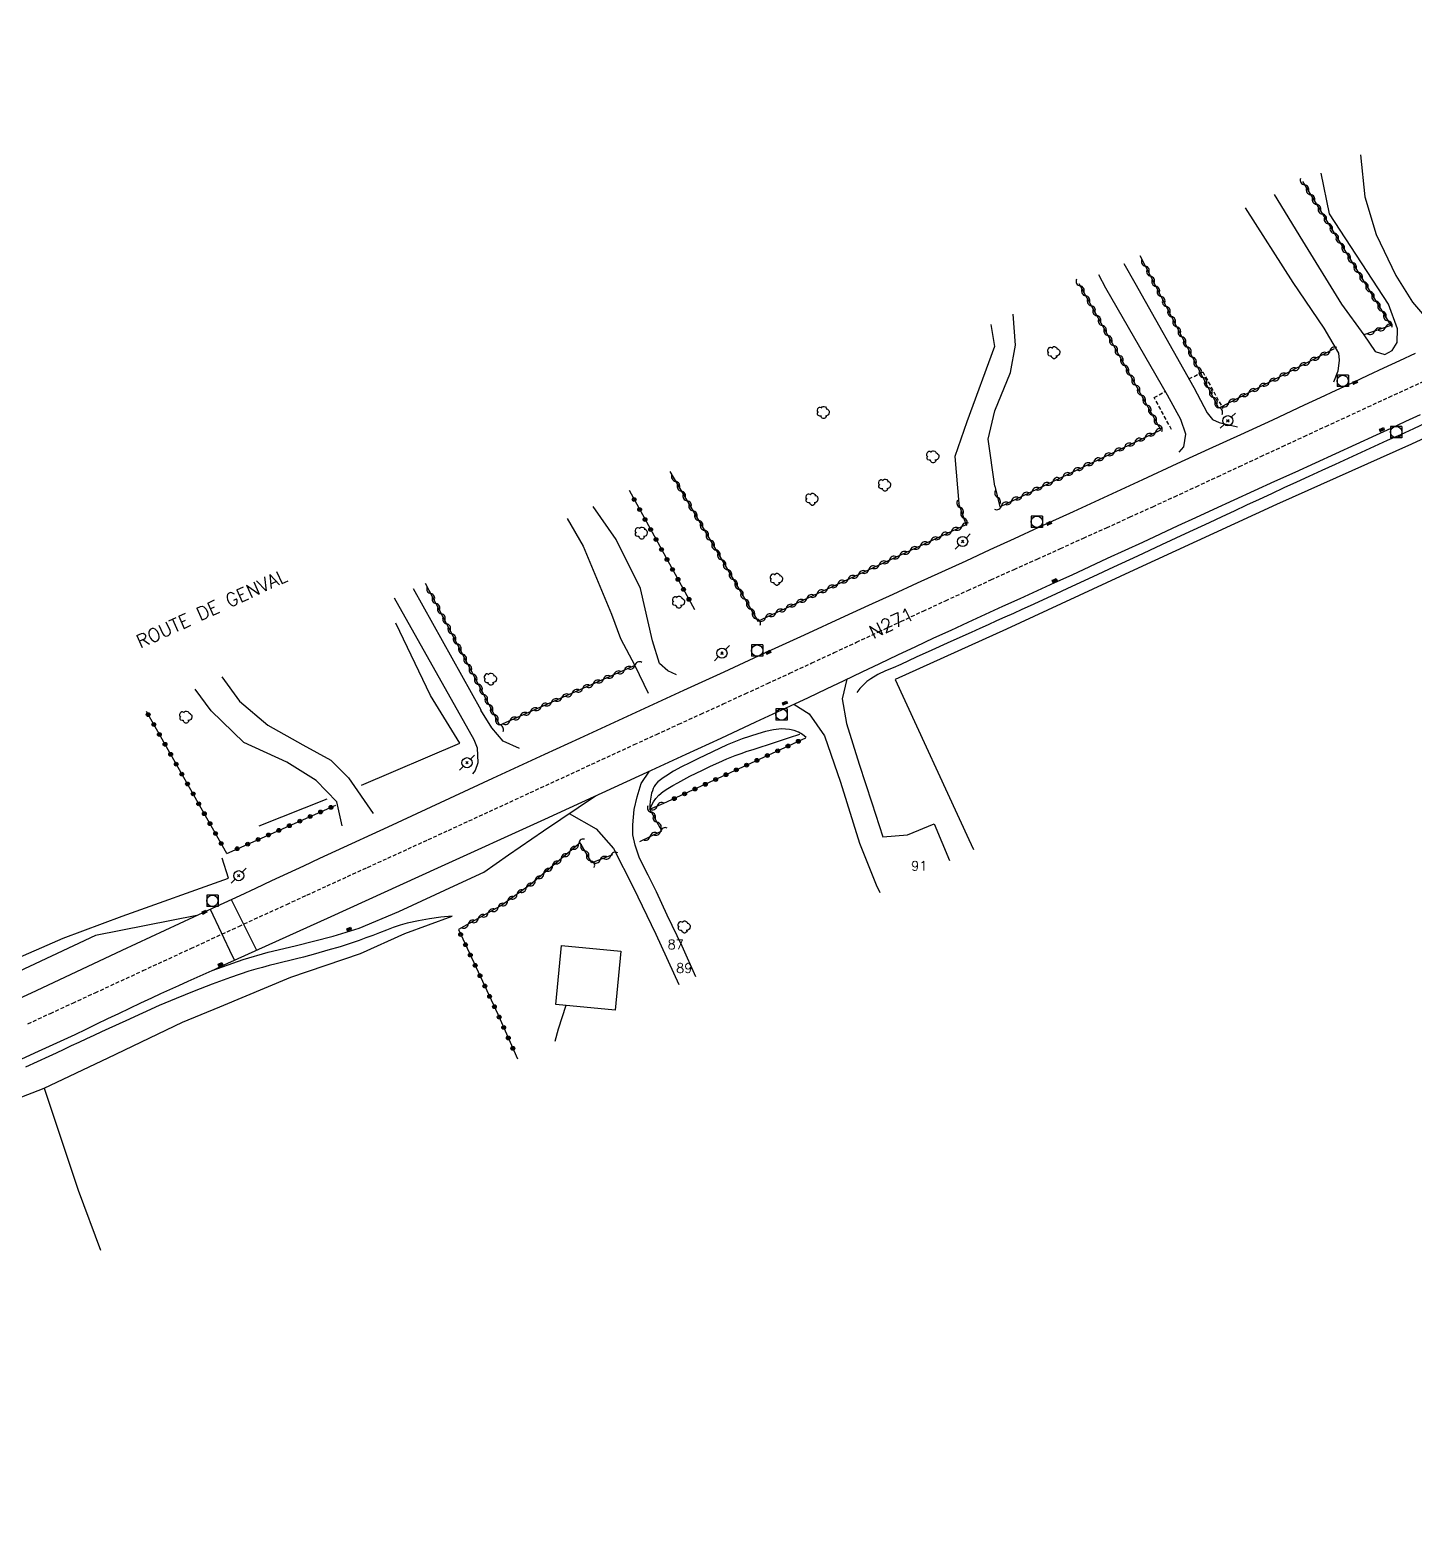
# Model space of a CAD drawing. Header units: millimetres. Extents: x 157000 to 158000, y 155000 to 156000.
# Drawn here: x 157619.8 to 157802.1, y 155246.1 to 155443.2 of the extents above; entities that cross this region are included whole.
import ezdxf
from ezdxf.enums import TextEntityAlignment as Align

# ---------------------------------------------------------------- set-up
doc = ezdxf.new("R2010")
doc.units = ezdxf.units.MM
doc.linetypes.add('DASHED', pattern=[0.75, 0.5, -0.25])
doc.layers.get('0').update_dxf_attribs({"linetype": 'CONTINUOUS'})
for name, color, linetype in [('W0001', 6, 'DASHED'), ('W0006', 2, 'CONTINUOUS'), ('W0008', 7, 'CONTINUOUS'), ('W0017', 7, 'CONTINUOUS'), ('W0020', 2, 'CONTINUOUS'), ('W0104', 1, 'CONTINUOUS'), ('W0112', 1, 'DASHED'), ('W0211', 2, 'CONTINUOUS'), ('W0214', 2, 'CONTINUOUS'), ('W0300', 7, 'CONTINUOUS'), ('W0310', 3, 'CONTINUOUS'), ('W0323', 7, 'CONTINUOUS'), ('W0330', 7, 'CONTINUOUS'), ('W0401', 7, 'CONTINUOUS'), ('W0420', 7, 'CONTINUOUS'), ('W0473', 7, 'CONTINUOUS'), ('W0989', 7, 'CONTINUOUS'), ('W0990', 7, 'CONTINUOUS'), ('W0991', 7, 'CONTINUOUS')]:
    doc.layers.add(name, color=color, linetype=linetype)
doc.styles.get("Standard").update_dxf_attribs({"font": 'romans.shx', "width": 0.85})

# ---------------------------------------------------------------- blocks, each defined once
blk = doc.blocks.new('T300')
for p, q in [((-0.8, 0.51), (-0.86, 0.34)), ((-0.86, 0.34), (-0.86, 0.17)), ((-0.86, 0.17), (-0.74, 0.06)), ((-0.69, 0.63), (-0.8, 0.51)), ((-0.8, -0.06), (-0.74, 0.06)), ((-0.74, 0.06), (-0.69, 0.11)), ((-0.57, 0.69), (-0.69, 0.63)), ((-0.46, 0.69), (-0.57, 0.69)), ((-0.29, 0.63), (-0.46, 0.69)), ((-0.29, 0.63), (-0.17, 0.74)), ((-0.23, 0.57), (-0.29, 0.63)), ((-0.17, 0.74), (-0.06, 0.8)), ((-0.06, 0.8), (0.06, 0.8)), ((0.06, 0.8), (0.23, 0.74)), ((0.23, 0.74), (0.34, 0.63)), ((0.34, 0.63), (0.4, 0.51)), ((0.46, 0.46), (0.34, 0.46)), ((0.4, 0.51), (0.4, 0.46)), ((0.57, 0.4), (0.46, 0.46)), ((0.57, 0.4), (0.69, 0.29)), ((0.69, 0.29), (0.74, 0.17)), ((0.74, 0.06), (0.69, -0.17)), ((0.74, 0.17), (0.74, 0.06)), ((-0.8, -0.17), (-0.8, -0.06)), ((-0.8, -0.23), (-0.8, -0.17)), ((-0.74, -0.34), (-0.8, -0.23)), ((-0.69, -0.4), (-0.74, -0.34)), ((-0.51, -0.46), (-0.69, -0.4)), ((-0.4, -0.46), (-0.51, -0.46)), ((-0.4, -0.46), (-0.34, -0.46)), ((-0.34, -0.46), (-0.34, -0.4)), ((-0.34, -0.51), (-0.34, -0.46)), ((-0.29, -0.63), (-0.34, -0.51)), ((-0.17, -0.74), (-0.29, -0.63)), ((-0.06, -0.8), (-0.17, -0.74)), ((0.06, -0.8), (-0.06, -0.8)), ((0.17, -0.74), (0.06, -0.8)), ((0.23, -0.69), (0.17, -0.74)), ((0.29, -0.46), (0.23, -0.46)), ((0.29, -0.63), (0.23, -0.69)), ((0.46, -0.4), (0.29, -0.46)), ((0.34, -0.51), (0.29, -0.63)), ((0.34, -0.51), (0.34, -0.46)), ((0.57, -0.34), (0.46, -0.4)), ((0.63, -0.29), (0.57, -0.34)), ((0.69, -0.17), (0.63, -0.29))]:
    blk.add_line(p, q)
blk = doc.blocks.new('T473')
for p, q in [((-0.166667, 0.166667), (0.166667, -0.166667)), ((-0.166667, -0.166667), (0.166667, 0.166667)), ((0.500001, 0.500001), (1.000002, 1.000002)), ((-1.000002, -1.000002), (-0.500001, -0.500001))]:
    blk.add_line(p, q)
blk.add_ellipse((0, 0), major_axis=(0.471405, 0.471405), ratio=1, start_param=5.4977871438, end_param=11.780972451)
blk = doc.blocks.new('T420')
for p, q in [((0.75, 0.75), (-0.75, 0.75)), ((-0.75, 0.75), (-0.75, -0.75)), ((0.75, 0.75), (0.75, -0.75)), ((0.75, -0.75), (-0.75, -0.75))]:
    blk.add_line(p, q)
blk.add_ellipse((0, 0), major_axis=(-0.53, 0.53), ratio=1, start_param=3.926991, end_param=10.210176)
blk = doc.blocks.new('T401')
for p, q in [((-0.3, 0.3), (0, 0.3)), ((-0.3, -0.25), (-0.3, 0.3)), ((-0.3, 0.15), (0, 0.15)), ((-0.3, 0), (0, 0)), ((0, 0.3), (0, -0.25)), ((-0.3, -0.15), (0, -0.15)), ((-0.3, -0.25), (-0.3, -0.3)), ((-0.3, -0.3), (0, -0.3)), ((0, -0.3), (0, -0.25))]:
    blk.add_line(p, q)
blk = doc.blocks.new('t310o')
at = {"color": 0, "linetype": 'Continuous'}
for centre, start, end in [((-0.5, 0.38), 216.8699, 323.1304), ((0.5, -0.37), 36.8699, 143.1303)]:
    blk.add_arc(centre, 0.625, start, end, dxfattribs=at)
blk = doc.blocks.new('t323o')
at = {"color": 0, "linetype": 'Continuous'}
for radius in [0.25, 0.15]:
    blk.add_circle((0, 0), radius, dxfattribs=at)

msp = doc.modelspace()

# ---------------------------------------------------------------- linework, layer by layer
at = {"layer": 'W0001'}
msp.add_lwpolyline([(157619.52, 155312.35), (157622.47, 155313.71), (157625.42, 155315.07), (157628.37, 155316.43), (157634.67, 155319.34), (157640.98, 155322.26), (157647.29, 155325.17), (157653.61, 155328.07), (157656.27, 155329.29), (157658.93, 155330.51), (157661.59, 155331.73), (157664.25, 155332.94), (157666.92, 155334.16), (157669.58, 155335.37), (157672.24, 155336.59), (157674.9, 155337.81), (157677.6, 155339.05), (157680.29, 155340.29), (157682.99, 155341.54), (157685.68, 155342.78), (157688.37, 155344.02), (157691.06, 155345.27), (157693.76, 155346.51), (157696.45, 155347.75), (157699.37, 155349.1), (157702.3, 155350.44), (157705.22, 155351.78), (157708.15, 155353.11), (157711.07, 155354.45), (157713.99, 155355.8), (157716.92, 155357.14), (157719.84, 155358.49), (157722.77, 155359.85), (157725.71, 155361.21), (157728.64, 155362.58), (157731.57, 155363.95), (157734.51, 155365.32), (157737.44, 155366.68), (157740.38, 155368.05), (157743.32, 155369.4), (157746.36, 155370.79), (157749.4, 155372.17), (157752.45, 155373.54), (157755.5, 155374.91), (157758.54, 155376.29), (157761.59, 155377.66), (157764.63, 155379.04), (157767.67, 155380.43), (157770.53, 155381.74), (157773.38, 155383.06), (157776.22, 155384.38), (157779.07, 155385.7), (157781.91, 155387.03), (157784.76, 155388.36), (157787.61, 155389.68), (157790.46, 155391), (157793.24, 155392.28), (157796.02, 155393.56), (157798.8, 155394.84), (157801.58, 155396.12), (157804.36, 155397.39)], dxfattribs=at)
at = {"layer": 'W0006'}
for points in [[(157643.79, 155319.38), (157647.85, 155320.82), (157651.15, 155321.77), (157654.7, 155322.61), (157659.7, 155323.9), (157663.13, 155324.92), (157668.39, 155327.11), (157676.23, 155330.75), (157679.56, 155332.29), (157682.82, 155334.58), (157687.42, 155337.73), (157694.28, 155342.36)], [(157641.74, 155326.6), (157628.43, 155323.95), (157608.82, 155314.8), (157597.7, 155306.25)]]:
    msp.add_lwpolyline(points, dxfattribs=at)
at = {"layer": 'W0008'}
for points in [[(157609.3, 155311.48), (157620.63, 155316.73), (157631.93, 155322.03), (157643.25, 155327.3), (157645.35, 155328.27), (157647.45, 155329.25), (157649.55, 155330.22), (157651.65, 155331.2), (157653.75, 155332.18), (157655.85, 155333.15), (157657.96, 155334.13), (157660.06, 155335.1), (157666.95, 155338.29), (157673.84, 155341.48), (157680.73, 155344.67), (157687.62, 155347.85), (157692.2, 155349.96), (157696.77, 155352.06), (157701.34, 155354.17), (157705.92, 155356.27), (157711.21, 155358.7), (157716.51, 155361.13), (157721.8, 155363.57), (157727.1, 155366), (157730.29, 155367.46), (157733.49, 155368.93), (157736.68, 155370.39), (157739.88, 155371.86), (157743.08, 155373.32), (157746.27, 155374.79), (157749.47, 155376.26), (157752.66, 155377.72), (157757.22, 155379.81), (157761.79, 155381.91), (157766.35, 155384), (157770.91, 155386.1), (157775.1, 155388.03), (157779.29, 155389.95), (157783.48, 155391.88), (157787.67, 155393.82), (157789.76, 155394.79), (157791.85, 155395.77), (157793.94, 155396.75), (157796.03, 155397.73), (157798.12, 155398.71), (157800.21, 155399.68), (157802.3, 155400.66)], [(157617.57, 155307.22), (157620.92, 155308.74), (157624.27, 155310.27), (157625.72, 155310.95), (157627.17, 155311.64), (157628.61, 155312.33), (157630.06, 155313.02), (157631.5, 155313.71), (157632.94, 155314.4), (157634.39, 155315.09), (157635.84, 155315.77), (157637.03, 155316.31), (157638.22, 155316.86), (157639.41, 155317.4), (157640.6, 155317.94), (157641.79, 155318.48), (157642.98, 155319.02), (157644.17, 155319.55), (157645.36, 155320.09), (157659.44, 155326.49), (157673.52, 155332.88), (157687.59, 155339.29), (157701.65, 155345.72), (157706.23, 155347.83), (157710.81, 155349.95), (157715.39, 155352.08), (157719.96, 155354.21), (157722.32, 155355.32), (157724.68, 155356.44), (157727.03, 155357.56), (157729.39, 155358.68), (157731.74, 155359.8), (157734.1, 155360.92), (157736.46, 155362.03), (157738.82, 155363.14), (157741.1, 155364.19), (157743.37, 155365.24), (157745.65, 155366.28), (157747.93, 155367.32), (157750.21, 155368.35), (157752.49, 155369.39), (157754.77, 155370.43), (157757.04, 155371.47), (157759.38, 155372.55), (157761.71, 155373.63), (157764.04, 155374.7), (157766.37, 155375.78), (157768.7, 155376.86), (157771.03, 155377.94), (157773.36, 155379.02), (157775.7, 155380.09), (157778.38, 155381.32), (157781.06, 155382.55), (157783.74, 155383.77), (157786.43, 155384.99), (157789.11, 155386.21), (157791.79, 155387.44), (157794.48, 155388.66), (157797.16, 155389.89), (157799.08, 155390.78), (157801.01, 155391.67), (157802.93, 155392.56)]]:
    msp.add_lwpolyline(points, dxfattribs=at)
at = {"layer": 'W0017'}
for points in [[(157795.03, 155426.74), (157795.61, 155421.21), (157797.11, 155416.25), (157799.68, 155410.89), (157801.88, 155407.36), (157803.45, 155405.52), (157805.7, 155404.25), (157806.66, 155403.79)], [(157790.97, 155419), (157789.84, 155424.36)], [(157783.66, 155421.53), (157787.38, 155415.43), (157792.55, 155407.09), (157795.48, 155403.04), (157796.95, 155400.86), (157798.26, 155400.46), (157799.23, 155400.98), (157799.87, 155402.03), (157799.93, 155403.84), (157798.71, 155407.09), (157790.97, 155419)], [(157779.84, 155419.78), (157786.12, 155409.94), (157790.22, 155403.93), (157792.13, 155400.64), (157792.24, 155399.72), (157792.07, 155398.28), (157791.5, 155396.82)], [(157771.16, 155387.59), (157771.76, 155388.29), (157772.01, 155389.98), (157771.35, 155391.89), (157769.62, 155395.12), (157761.49, 155409.22), (157760.55, 155410.94)], [(157763.87, 155412.47), (157765.3, 155409.9), (157773.08, 155396.13), (157774.86, 155392.79), (157775.54, 155391.91), (157776.4, 155391.5), (157778.82, 155390.94)], [(157746.88, 155383.13), (157746.01, 155389.32), (157746.89, 155393.04), (157748.92, 155398.12), (157749.61, 155401.7), (157749.28, 155405.78)], [(157746.35, 155404.44), (157746.85, 155401.53), (157743.19, 155391.59), (157741.59, 155387.02), (157742.14, 155380.83)], [(157704.95, 155358.31), (157703.78, 155358.82), (157702.7, 155359.77), (157701.79, 155362.77), (157700.19, 155369.64), (157696.98, 155376.1), (157693.96, 155380.44)], [(157690.53, 155378.87), (157692.63, 155375.25), (157696.37, 155366.28), (157697.57, 155363.07), (157699.46, 155359.54), (157701.21, 155355.89)], [(157679.2, 155353.64), (157670.32, 155369.61)], [(157667.75, 155368.43), (157678.24, 155349.76)], [(157645.07, 155358.04), (157647.39, 155354.82), (157651.1, 155351.67), (157655.71, 155349.06), (157659.43, 155347.07), (157661.76, 155344.71), (157664.97, 155340.05)], [(157727.38, 155357.73), (157726.76, 155355.13), (157727.33, 155351.86), (157728.99, 155346.52), (157730.68, 155341.45), (157732.14, 155336.98)], [(157660.91, 155338.39), (157660.22, 155341.57), (157657.46, 155344.39), (157653.6, 155346.79), (157647.95, 155349.39), (157643.64, 155353.54), (157641.52, 155356.41)], [(157684.27, 155348.58), (157682.12, 155349.56), (157680.63, 155351.29), (157679.19, 155353.64)], [(157720.41, 155354.42), (157722.43, 155353.17), (157724.42, 155350.27), (157726.56, 155344.14), (157729.05, 155336.11), (157731.26, 155330.64), (157731.71, 155329.64)], [(157678.24, 155349.76), (157678.69, 155348.69), (157678.79, 155346.69), (157678.42, 155345.68), (157678.06, 155345.25)], [(157707.47, 155318.51), (157705.67, 155322.58), (157703.73, 155326.64), (157702.32, 155329.72), (157701.21, 155331.91), (157700.09, 155334.17), (157699.48, 155335.88), (157699.17, 155337.24), (157699.2, 155338.52), (157699.38, 155340.56), (157699.75, 155342.23), (157700.28, 155344), (157701.38, 155345.6)], [(157690.8, 155340.02), (157694.36, 155338.01), (157696.66, 155335.42), (157699.23, 155330.31), (157702.24, 155324.14), (157705.27, 155317.5)], [(157732.14, 155336.98), (157735.37, 155337.23), (157738.86, 155338.69)], [(157738.87, 155338.69), (157740.91, 155333.86)], [(157690.35, 155314.73), (157689.35, 155311.62), (157688.93, 155310)]]:
    msp.add_lwpolyline(points, dxfattribs=at)
at = {"layer": 'W0020'}
for points in [[(157646.3, 155328.71), (157649.6, 155322.02)], [(157643.52, 155327.43), (157646.43, 155321.31)], [(157646.43, 155321.31), (157646.71, 155320.71)]]:
    msp.add_lwpolyline(points, dxfattribs=at)
at = {"layer": 'W0104'}
msp.add_lwpolyline([(157697.6, 155321.9), (157696.87, 155314.12), (157689.06, 155314.86), (157689.79, 155322.64)], close=True, dxfattribs=at)
at = {"layer": 'W0112'}
for points in [[(157772.44, 155397.25), (157774.27, 155398.18), (157776.92, 155393.34)], [(157767.88, 155394.79), (157769.32, 155395.65)], [(157770.14, 155390.58), (157767.88, 155394.79)]]:
    msp.add_lwpolyline(points, dxfattribs=at)
at = {"layer": 'W0211'}
for points in [[(157803.59, 155391.44), (157802.01, 155390.7), (157800.29, 155389.91), (157798.57, 155389.13), (157796.85, 155388.34), (157795.12, 155387.56), (157793.4, 155386.78), (157791.68, 155386), (157789.96, 155385.21), (157788.24, 155384.42), (157786.59, 155383.66), (157784.95, 155382.9), (157783.31, 155382.14), (157781.67, 155381.37), (157780.03, 155380.61), (157778.39, 155379.84), (157776.76, 155379.08), (157775.11, 155378.32), (157771.96, 155376.85), (157768.81, 155375.39), (157765.66, 155373.92), (157762.51, 155372.46), (157759.76, 155371.19), (157757.02, 155369.91), (157754.28, 155368.64), (157751.54, 155367.38), (157750.43, 155366.88), (157749.32, 155366.38), (157748.21, 155365.88), (157747.1, 155365.38), (157745.99, 155364.88), (157744.88, 155364.38), (157743.77, 155363.88), (157742.66, 155363.38), (157740.61, 155362.45), (157738.56, 155361.53), (157736.52, 155360.6), (157734.47, 155359.65), (157733.48, 155359.22), (157732.48, 155358.81), (157731.48, 155358.35), (157730.55, 155357.78), (157730.03, 155357.39), (157729.55, 155356.95), (157729.1, 155356.47), (157728.7, 155355.96)], [(157722.03, 155350.04), (157721.55, 155350.43), (157721.02, 155350.74), (157720.44, 155350.97), (157719.84, 155351.11), (157718.77, 155351.17), (157717.7, 155351.05), (157716.66, 155350.81), (157715.65, 155350.53), (157713.61, 155349.87), (157711.63, 155349.06), (157709.69, 155348.15), (157707.77, 155347.23), (157706.69, 155346.71), (157705.62, 155346.17), (157704.56, 155345.6), (157703.54, 155344.96), (157703.18, 155344.72), (157702.83, 155344.47), (157702.49, 155344.19), (157702.19, 155343.87), (157702.02, 155343.6), (157701.87, 155343.32), (157701.76, 155343.03), (157701.67, 155342.73), (157701.54, 155342.2), (157701.47, 155341.67), (157701.43, 155341.13), (157701.45, 155340.59)], [(157675.4, 155326.53), (157673.91, 155326.39), (157672.42, 155326.18), (157670.95, 155325.91), (157669.48, 155325.57), (157668.55, 155325.31), (157667.63, 155325.01), (157666.73, 155324.68), (157665.83, 155324.33), (157664.93, 155323.98), (157664.03, 155323.64), (157663.13, 155323.3), (157662.22, 155322.99), (157660.62, 155322.49), (157659.02, 155322.02), (157657.41, 155321.57), (157655.8, 155321.12), (157654.91, 155320.88), (157654.01, 155320.66), (157653.11, 155320.44), (157652.21, 155320.22), (157651.31, 155320), (157650.41, 155319.77), (157649.52, 155319.52), (157648.63, 155319.25), (157646.2, 155318.44), (157643.8, 155317.56), (157641.41, 155316.64), (157639.04, 155315.68), (157636.81, 155314.73), (157634.59, 155313.75), (157632.39, 155312.74), (157630.19, 155311.73), (157629.19, 155311.27), (157628.2, 155310.81), (157627.21, 155310.35), (157626.22, 155309.88), (157625.23, 155309.42), (157624.23, 155308.95), (157623.24, 155308.49), (157622.25, 155308.03), (157619.18, 155306.61)]]:
    msp.add_lwpolyline(points, dxfattribs=at)
at = {"layer": 'W0214'}
msp.add_lwpolyline([(157701.45, 155340.59), (157701.66, 155341.1), (157701.92, 155341.57), (157702.23, 155342.02), (157702.6, 155342.43), (157703.17, 155342.92), (157703.81, 155343.33), (157704.47, 155343.7), (157705.12, 155344.06), (157705.91, 155344.51), (157706.72, 155344.93), (157707.54, 155345.34), (157708.36, 155345.74), (157709.43, 155346.25), (157710.5, 155346.75), (157711.58, 155347.22), (157712.68, 155347.67), (157713.46, 155347.95), (157714.25, 155348.22), (157715.05, 155348.47), (157715.84, 155348.72), (157717.17, 155349.16), (157718.51, 155349.6), (157719.84, 155350.03), (157721.18, 155350.46)], dxfattribs=at)
at = {"layer": 'W0300'}
for points in [[(157663.43, 155343.74), (157676.42, 155349.31), (157672.55, 155355.55), (157667.98, 155365.09)], [(157658.9, 155341.92), (157649.93, 155338.35)]]:
    msp.add_lwpolyline(points, dxfattribs=at)
at = {"layer": 'W0310'}
for points in [[(157787.39, 155423.24), (157799.03, 155404.27), (157795.48, 155403.04)], [(157791.55, 155401.21), (157776.38, 155393.42), (157766.01, 155413.44)], [(157746.88, 155383.13), (157747.54, 155380.43), (157768.74, 155390.57), (157757.97, 155409.76)], [(157704.06, 155385.06), (157715.65, 155365.35), (157743.09, 155378.1), (157742.14, 155380.83)], [(157699.46, 155359.54), (157681.66, 155351.67), (157671.88, 155370.32)], [(157700.13, 155336.36), (157703.02, 155337.77), (157701.42, 155340.58), (157703.29, 155341.37)], [(157696.5, 155334.57), (157693.79, 155333.52), (157692.26, 155336.17), (157685.67, 155330.62), (157681.95, 155327.95), (157676.21, 155324.74)]]:
    msp.add_lwpolyline(points, dxfattribs=at)
at = {"layer": 'W0323'}
for points in [[(157698.69, 155382.6), (157707.3, 155366.91)], [(157645.71, 155334.78), (157635.11, 155353.48)], [(157703.29, 155341.37), (157721.99, 155350)], [(157645.71, 155334.78), (157660.05, 155341.11)], [(157676.21, 155324.74), (157681.42, 155313.61), (157683.99, 155307.73)]]:
    msp.add_lwpolyline(points, dxfattribs=at)
at = {"layer": 'W0330'}
for points in [[(157939.1, 155443.2), (157922.85, 155437.96), (157905.97, 155432.09), (157885.33, 155424.48), (157870.12, 155418.51), (157849.61, 155410.37), (157836.87, 155405), (157819.27, 155396.76), (157801.74, 155388.68), (157783.96, 155380.7), (157765.17, 155372.06), (157748.42, 155364.3), (157733.74, 155357.66), (157743.45, 155336.6), (157744.05, 155335.31)], [(157581.25, 155301.82), (157587.06, 155304.4), (157593.27, 155307.8), (157599.92, 155311.61), (157604.67, 155314.84), (157609.39, 155317.39), (157616.84, 155320.41), (157624.14, 155323.63), (157631.91, 155326.51), (157645.94, 155331.5), (157645.1, 155334.15)], [(157509.2, 155246.08), (157518.04, 155253.05), (157527.3, 155259.42), (157542.56, 155269.06), (157549.55, 155273.11), (157565.62, 155281.02), (157579.74, 155287.26), (157592.96, 155292.44), (157600.04, 155294.94), (157607.93, 155298.11), (157617.93, 155302.4), (157621.64, 155303.88), (157630.07, 155307.85), (157639.87, 155312.57), (157644.78, 155314.59), (157654.13, 155318.46), (157663.33, 155321.61), (157669.16, 155324.21), (157675.4, 155326.53)], [(157621.64, 155303.88), (157626.14, 155290.43), (157629.07, 155282.52)]]:
    msp.add_lwpolyline(points, dxfattribs=at)

# ---------------------------------------------------------------- block references
at = {"layer": 'W0300'}
for p in [(157754.68, 155400.71), (157724.32, 155392.82), (157738.75, 155387), (157732.41, 155383.26), (157722.84, 155381.4), (157700.36, 155376.95), (157718.16, 155370.86), (157705.26, 155367.86), (157680.48, 155357.71), (157640.35, 155352.72), (157705.99, 155325.09)]:
    msp.add_blockref('T300', p, dxfattribs=at)
at = {"layer": 'W0310'}
for p, rotation in [((157787.66, 155422.8), 301.5370725604428), ((157788.44, 155421.52), 301.5370725604428), ((157789.23, 155420.24), 301.5370725604428), ((157790.01, 155418.96), 301.5370725604428), ((157790.8, 155417.68), 301.5370725604428), ((157791.58, 155416.41), 301.5370725604428), ((157792.37, 155415.13), 301.5370725604428), ((157793.15, 155413.85), 301.5370725604428), ((157766.7, 155412.11), 117.386899191874), ((157793.94, 155412.57), 301.5370725604428), ((157767.39, 155410.78), 117.386899191874), ((157794.72, 155411.29), 301.5370725604428), ((157795.5, 155410.01), 301.5370725604428), ((157758.11, 155409.51), 119.3051599776594), ((157758.84, 155408.2), 119.3051599776594), ((157768.08, 155409.45), 117.386899191874), ((157768.77, 155408.12), 117.386899191874), ((157796.29, 155408.74), 301.5370725604428), ((157759.58, 155406.89), 119.3051599776594), ((157769.46, 155406.79), 117.386899191874), ((157797.07, 155407.46), 301.5370725604428), ((157797.86, 155406.18), 301.5370725604428), ((157760.31, 155405.59), 119.3051599776594), ((157761.04, 155404.28), 119.3051599776594), ((157770.15, 155405.45), 117.386899191874), ((157770.84, 155404.12), 117.386899191874), ((157798.64, 155404.9), 301.5370725604428), ((157761.78, 155402.97), 119.3051599776594), ((157771.53, 155402.79), 117.386899191874), ((157796.9, 155403.53), 199.0857353270047), ((157798.31, 155404.02), 199.0857353270047), ((157762.51, 155401.66), 119.3051599776594), ((157763.25, 155400.35), 119.3051599776594), ((157772.22, 155401.46), 117.386899191874), ((157772.91, 155400.13), 117.386899191874), ((157789.68, 155400.25), 207.1753732887389), ((157791.02, 155400.94), 207.1753732887389), ((157763.98, 155399.04), 119.3051599776594), ((157773.6, 155398.79), 117.386899191874), ((157785.68, 155398.2), 207.1753732887389), ((157787.01, 155398.88), 207.1753732887389), ((157788.35, 155399.57), 207.1753732887389), ((157764.72, 155397.74), 119.3051599776594), ((157765.45, 155396.43), 119.3051599776594), ((157774.29, 155397.46), 117.386899191874), ((157774.98, 155396.13), 117.386899191874), ((157781.68, 155396.14), 207.1753732887389), ((157783.01, 155396.83), 207.1753732887389), ((157784.35, 155397.51), 207.1753732887389), ((157766.18, 155395.12), 119.3051599776594), ((157775.67, 155394.8), 117.386899191874), ((157779.01, 155394.77), 207.1753732887389), ((157780.34, 155395.46), 207.1753732887389), ((157766.92, 155393.81), 119.3051599776594), ((157767.65, 155392.5), 119.3051599776594), ((157776.36, 155393.47), 117.386899191874), ((157777.67, 155394.09), 207.1753732887389), ((157768.04, 155390.23), 25.54562210312313), ((157768.39, 155391.2), 119.3051599776594), ((157763.98, 155388.29), 25.54562210312313), ((157765.33, 155388.94), 25.54562210312313), ((157766.69, 155389.58), 25.54562210312313), ((157759.92, 155386.35), 25.54562210312313), ((157761.27, 155387), 25.54562210312313), ((157762.63, 155387.64), 25.54562210312313), ((157755.86, 155384.41), 25.54562210312313), ((157757.21, 155385.06), 25.54562210312313), ((157758.57, 155385.7), 25.54562210312313), ((157704.82, 155383.77), 300.4578294453275), ((157705.58, 155382.48), 300.4578294453275), ((157751.8, 155382.47), 25.54562210312313), ((157753.15, 155383.12), 25.54562210312313), ((157754.51, 155383.76), 25.54562210312313), ((157706.34, 155381.19), 300.4578294453275), ((157742.31, 155380.33), 109.3003402754206), ((157747.74, 155380.53), 25.54562210312313), ((157747.23, 155381.67), 283.7206640303332), ((157749.09, 155381.18), 25.54562210312313), ((157750.45, 155381.82), 25.54562210312313), ((157707.1, 155379.89), 300.4578294453275), ((157707.86, 155378.6), 300.4578294453275), ((157742.81, 155378.92), 109.3003402754206), ((157708.62, 155377.31), 300.4578294453275), ((157739.8, 155376.57), 24.93304499556405), ((157741.16, 155377.2), 24.93304499556405), ((157742.52, 155377.83), 24.93304499556405), ((157709.38, 155376.01), 300.4578294453275), ((157710.14, 155374.72), 300.4578294453275), ((157735.72, 155374.67), 24.93304499556405), ((157737.08, 155375.31), 24.93304499556405), ((157738.44, 155375.94), 24.93304499556405), ((157710.9, 155373.43), 300.4578294453275), ((157731.64, 155372.78), 24.93304499556405), ((157733, 155373.41), 24.93304499556405), ((157734.36, 155374.04), 24.93304499556405), ((157711.66, 155372.13), 300.4578294453275), ((157712.42, 155370.84), 300.4578294453275), ((157727.56, 155370.88), 24.93304499556405), ((157728.92, 155371.51), 24.93304499556405), ((157730.28, 155372.14), 24.93304499556405), ((157672.58, 155368.99), 117.6808065215758), ((157713.18, 155369.55), 300.4578294453275), ((157713.94, 155368.26), 300.4578294453275), ((157723.48, 155368.98), 24.93304499556405), ((157724.84, 155369.61), 24.93304499556405), ((157726.2, 155370.25), 24.93304499556405), ((157673.27, 155367.67), 117.6808065215758), ((157673.97, 155366.34), 117.6808065215758), ((157714.7, 155366.96), 300.4578294453275), ((157719.4, 155367.08), 24.93304499556405), ((157720.76, 155367.72), 24.93304499556405), ((157722.12, 155368.35), 24.93304499556405), ((157674.67, 155365.01), 117.6808065215758), ((157715.46, 155365.67), 300.4578294453275), ((157716.68, 155365.82), 24.93304499556405), ((157718.04, 155366.45), 24.93304499556405), ((157675.36, 155363.68), 117.6808065215758), ((157676.06, 155362.35), 117.6808065215758), ((157676.76, 155361.02), 117.6808065215758), ((157677.45, 155359.7), 117.6808065215758), ((157678.15, 155358.37), 117.6808065215758), ((157698.07, 155358.92), 203.8470717091945), ((157699.44, 155359.53), 203.8470717091945), ((157678.85, 155357.04), 117.6808065215758), ((157693.96, 155357.11), 203.8470717091945), ((157695.33, 155357.71), 203.8470717091945), ((157696.7, 155358.32), 203.8470717091945), ((157679.54, 155355.71), 117.6808065215758), ((157689.84, 155355.29), 203.8470717091945), ((157691.21, 155355.89), 203.8470717091945), ((157692.58, 155356.5), 203.8470717091945), ((157680.24, 155354.38), 117.6808065215758), ((157680.94, 155353.05), 117.6808065215758), ((157684.35, 155352.86), 203.8470717091945), ((157685.72, 155353.47), 203.8470717091945), ((157687.1, 155354.07), 203.8470717091945), ((157688.47, 155354.68), 203.8470717091945), ((157681.63, 155351.73), 117.6808065215758), ((157682.98, 155352.25), 203.8470717091945), ((157702.39, 155340.99), 22.74422633229673), ((157701.65, 155340.19), 119.5782541602979), ((157702.39, 155338.88), 119.5782541602979), ((157701.48, 155337.02), 25.8401293587568), ((157702.83, 155337.67), 25.8401293587568), ((157690.91, 155335.03), 220.1485382860646), ((157692.05, 155336), 220.1485382860646), ((157692.87, 155335.11), 119.9074220796701), ((157688.61, 155333.1), 220.1485382860646), ((157689.76, 155334.07), 220.1485382860646), ((157693.62, 155333.81), 119.9074220796701), ((157694.88, 155333.94), 201.0403403069645), ((157696.28, 155334.48), 201.0403403069645), ((157686.32, 155331.16), 220.1485382860646), ((157687.47, 155332.13), 220.1485382860646), ((157683.92, 155329.36), 215.6495863077349), ((157685.14, 155330.24), 215.6495863077349), ((157681.45, 155327.67), 209.214730589022), ((157682.7, 155328.49), 215.6495863077349), ((157677.52, 155325.47), 209.214730589022), ((157678.83, 155326.2), 209.214730589022), ((157680.14, 155326.94), 209.214730589022)]:
    msp.add_blockref('t310o', p, dxfattribs=dict(at, rotation=rotation))
at = {"layer": 'W0323'}
for p, rotation in [((157699.36, 155381.37), 298.7790218969684), ((157700.08, 155380.06), 298.7790218969684), ((157700.8, 155378.74), 298.7790218969684), ((157701.53, 155377.43), 298.7790218969684), ((157702.25, 155376.11), 298.7790218969684), ((157702.97, 155374.8), 298.7790218969684), ((157703.69, 155373.48), 298.7790218969684), ((157704.42, 155372.17), 298.7790218969684), ((157705.14, 155370.86), 298.7790218969684), ((157705.86, 155369.54), 298.7790218969684), ((157706.58, 155368.23), 298.7790218969684), ((157635.35, 155353.05), 119.5509234202841), ((157636.09, 155351.75), 119.5509234202841), ((157636.83, 155350.44), 119.5509234202841), ((157720.99, 155349.54), 24.7910693366581), ((157637.57, 155349.14), 119.5509234202841), ((157638.31, 155347.83), 119.5509234202841), ((157716.91, 155347.66), 24.7910693366581), ((157718.27, 155348.28), 24.7910693366581), ((157719.63, 155348.91), 24.7910693366581), ((157639.05, 155346.53), 119.5509234202841), ((157639.79, 155345.22), 119.5509234202841), ((157712.82, 155345.77), 24.7910693366581), ((157714.18, 155346.4), 24.7910693366581), ((157715.54, 155347.03), 24.7910693366581), ((157640.53, 155343.92), 119.5509234202841), ((157707.37, 155343.25), 24.7910693366581), ((157708.74, 155343.88), 24.7910693366581), ((157710.1, 155344.51), 24.7910693366581), ((157711.46, 155345.14), 24.7910693366581), ((157641.27, 155342.61), 119.5509234202841), ((157642.01, 155341.31), 119.5509234202841), ((157704.65, 155341.99), 24.7910693366581), ((157706.01, 155342.62), 24.7910693366581), ((157642.75, 155340), 119.5509234202841), ((157656.69, 155339.63), 23.82326141772275), ((157658.06, 155340.23), 23.82326141772275), ((157659.43, 155340.84), 23.82326141772275), ((157643.49, 155338.7), 119.5509234202841), ((157644.23, 155337.39), 119.5509234202841), ((157652.57, 155337.81), 23.82326141772275), ((157653.95, 155338.42), 23.82326141772275), ((157655.32, 155339.02), 23.82326141772275), ((157644.97, 155336.09), 119.5509234202841), ((157647.08, 155335.39), 23.82326141772275), ((157648.46, 155335.99), 23.82326141772275), ((157649.83, 155336.6), 23.82326141772275), ((157651.2, 155337.21), 23.82326141772275), ((157676.51, 155324.1), 295.0425289198702), ((157677.15, 155322.75), 295.0425289198702), ((157677.78, 155321.39), 295.0425289198702), ((157678.42, 155320.03), 295.0425289198702), ((157679.05, 155318.67), 295.0425289198702), ((157679.69, 155317.31), 295.0425289198702), ((157680.32, 155315.95), 295.0425289198702), ((157680.96, 155314.59), 295.0425289198702), ((157681.58, 155313.23), 293.6683832870753), ((157682.18, 155311.86), 293.6683832870753), ((157682.79, 155310.48), 293.6683832870753), ((157683.39, 155309.11), 293.6683832870753)]:
    msp.add_blockref('t323o', p, dxfattribs=dict(at, rotation=rotation))
at = {"layer": 'W0401'}
for p, rotation in [((157794.38, 155396.66), 295.1353873393031), ((157797.9, 155390.44), 294.7111711201428), ((157754.07, 155378.11), 294.6487773420747), ((157754.79, 155370.56), 294.5855229601712), ((157717.11, 155361.12), 294.6746774194074), ((157719.27, 155354.43), 295.0833686185842), ((157642.82, 155326.9), 294.871598603368), ((157661.86, 155324.67), 294.4165030989701), ((157644.92, 155320.02), 294.4273289488045)]:
    msp.add_blockref('T401', p, dxfattribs=dict(at, rotation=rotation))
at = {"layer": 'W0420'}
for p in [(157792.7, 155396.99), (157799.74, 155390.26), (157752.4, 155378.45), (157715.56, 155361.48), (157718.78, 155353.07), (157643.81, 155328.54)]:
    msp.add_blockref('T420', p, dxfattribs=at)
at = {"layer": 'W0473'}
for p in [(157777.56, 155391.75), (157742.63, 155375.84), (157710.93, 155361.15), (157677.35, 155346.72), (157647.28, 155331.84)]:
    msp.add_blockref('T473', p, dxfattribs=at)

# ---------------------------------------------------------------- texts
at = {"layer": 'W0989'}
msp.add_text('ROUTE DE GENVAL', height=1.75, rotation=24.5807, dxfattribs=at).set_placement((157634.3, 155361.75))
at = {"layer": 'W0990'}
msp.add_text('N271', height=1.75, rotation=25.7238, dxfattribs=at).set_placement((157733.25, 155365.13), align=Align.MIDDLE_CENTER)
at = {"layer": 'W0991'}
for s, p in [('91', (157736.91, 155333.13)), ('87', (157704.83, 155322.79)), ('89', (157705.96, 155319.68))]:
    msp.add_text(s, height=1.25, dxfattribs=at).set_placement(p, align=Align.MIDDLE_CENTER)

doc.saveas('drawing.dxf')
